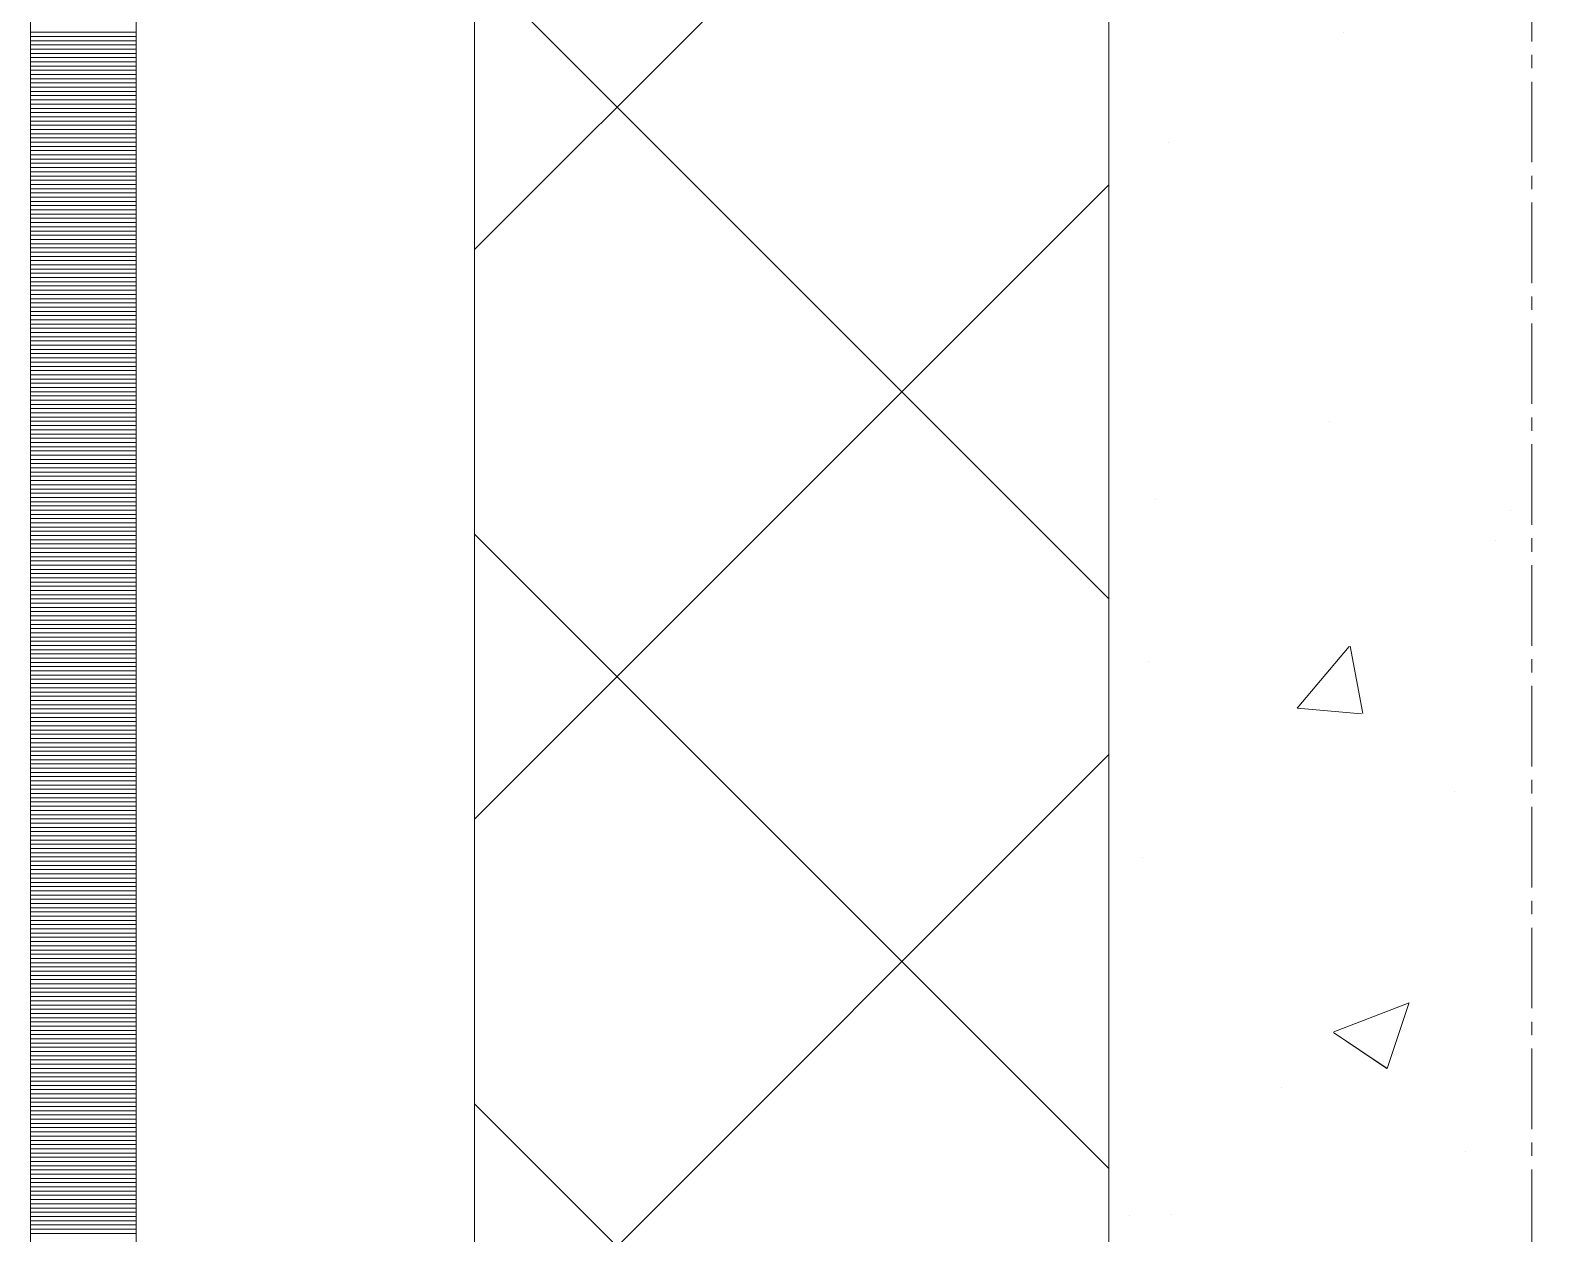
# Model space of a CAD drawing. Header units: millimetres. Extents: x 470010 to 1231400, y -134005 to 421770.
# Drawn here: x 672518.6 to 672880.4, y -9722.5 to -9438.1 of the extents above; entities that cross this region are included whole.
import ezdxf
from ezdxf.enums import TextEntityAlignment as Align

# ---------------------------------------------------------------- set-up
doc = ezdxf.new("R2010")
doc.units = ezdxf.units.MM
doc.linetypes.add('CENTER2', pattern=[28.575, 19.05, -3.175, 3.175, -3.175])
doc.linetypes.add('DASHED', pattern=[19.05, 12.7, -6.35])
doc.layers.get('Defpoints').update_dxf_attribs({"color": 140})
doc.layers.add('АР_Делит', color=120, linetype='Continuous', lineweight=0, plot=False)
for name, color, linetype, lineweight in [('АР_Стены ПЕНОблок', 52, 'Continuous', 20), ('АР_Тонкая', 254, 'Continuous', 5), ('АР_Утеплитель', 31, 'Continuous', 0), ('АР_Штриховка', 8, 'Continuous', 0)]:
    doc.layers.add(name, color=color, linetype=linetype, lineweight=lineweight)
doc.layers.add('РД_Оси_100', color=7, linetype='Continuous', lineweight=0, true_color=0x525252)
doc.styles.add('style1', font='ARIALN.TTF')

# ---------------------------------------------------------------- blocks, each defined once
blk = doc.blocks.new('СОШ_2200_АР_ОСИ_М100_28.05.24')
at = {"layer": 'АР_Делит', "color": 251, "linetype": 'DASHED', "true_color": 0x636466}
blk.add_lwpolyline([(-355, 13145), (-355, 100855), (37145, 100855), (37145, 129155), (72745, 129155), (72745, 135155), (114955, 135155), (114955, -355)], dxfattribs=at)
at = {"layer": 'РД_Оси_100', "color": 251, "linetype": 'CENTER2', "true_color": 0x636466}
blk.add_line((0, -6155), (0, 139938.679), dxfattribs=at)
blk = doc.blocks.new('A$C9108343f')
at = {"layer": 'АР_Стены ПЕНОблок', "color": 18, "linetype": 'Continuous', "lineweight": 20, "true_color": 0x000000}
blk.add_line((7054.96, 97555), (7054.96, 21355), dxfattribs=at)
at = {"layer": 'АР_Тонкая', "color": 18, "linetype": 'Continuous', "lineweight": 5, "true_color": 0x000000}
for p, q in [((6799.96, 97555), (6799.96, 21355)), ((6824.96, 97555), (6824.96, 21355)), ((6824.96, 21355), (6824.96, 97555)), ((6904.96, 21355), (6904.96, 97555))]:
    blk.add_line(p, q, dxfattribs=at)
at = {"layer": 'АР_Утеплитель', "color": 18, "linetype": 'Continuous', "lineweight": 0, "true_color": 0x000000}
for p, q in [((6904.96, 97555), (6904.96, 21355)), ((7054.96, 21355), (7054.96, 97555))]:
    blk.add_line(p, q, dxfattribs=at)
at = {"layer": 'АР_Штриховка', "color": 18, "linetype": 'Continuous', "lineweight": 0, "true_color": 0x000000}
for p, q in [((6904.96, 90876.38), (7054.96, 91026.38)), ((7054.96, 90793.81), (6904.96, 90943.81)), ((6799.96, 90927.75), (6824.96, 90927.75)), ((6799.96, 90926.75), (6824.96, 90926.75)), ((7110.44, 90927.62), (7110.44, 90927.62)), ((6799.96, 90925.75), (6824.96, 90925.75)), ((6799.96, 90924.75), (6824.96, 90924.75)), ((6799.96, 90923.75), (6824.96, 90923.75)), ((6799.96, 90922.75), (6824.96, 90922.75)), ((6799.96, 90921.75), (6824.96, 90921.75)), ((6799.96, 90920.75), (6824.96, 90920.75)), ((6799.96, 90919.75), (6824.96, 90919.75)), ((6799.96, 90918.75), (6824.96, 90918.75)), ((6799.96, 90917.75), (6824.96, 90917.75)), ((6799.96, 90916.75), (6824.96, 90916.75)), ((6799.96, 90915.75), (6824.96, 90915.75)), ((6799.96, 90914.75), (6824.96, 90914.75)), ((6799.96, 90913.75), (6824.96, 90913.75)), ((6799.96, 90912.75), (6824.96, 90912.75)), ((6799.96, 90911.75), (6824.96, 90911.75)), ((6799.96, 90910.75), (6824.96, 90910.75)), ((6799.96, 90909.75), (6824.96, 90909.75)), ((6799.96, 90908.75), (6824.96, 90908.75)), ((6799.96, 90907.75), (6824.96, 90907.75)), ((6799.96, 90906.75), (6824.96, 90906.75)), ((6799.96, 90905.75), (6824.96, 90905.75)), ((6799.96, 90904.75), (6824.96, 90904.75)), ((6799.96, 90903.75), (6824.96, 90903.75)), ((6799.96, 90902.75), (6824.96, 90902.75)), ((6799.96, 90901.75), (6824.96, 90901.75)), ((7069.09, 90901.71), (7069.09, 90901.71)), ((6799.96, 90900.75), (6824.96, 90900.75)), ((6799.96, 90899.75), (6824.96, 90899.75)), ((6799.96, 90898.75), (6824.96, 90898.75)), ((6799.96, 90897.75), (6824.96, 90897.75)), ((6799.96, 90896.75), (6824.96, 90896.75)), ((6799.96, 90895.75), (6824.96, 90895.75)), ((6799.96, 90894.75), (6824.96, 90894.75)), ((6799.96, 90893.75), (6824.96, 90893.75)), ((6799.96, 90892.75), (6824.96, 90892.75)), ((6799.96, 90891.75), (6824.96, 90891.75)), ((6799.96, 90890.75), (6824.96, 90890.75)), ((6904.96, 90741.67), (7054.96, 90891.67)), ((6799.96, 90889.75), (6824.96, 90889.75)), ((6799.96, 90888.75), (6824.96, 90888.75)), ((6799.96, 90887.75), (6824.96, 90887.75)), ((6799.96, 90886.75), (6824.96, 90886.75)), ((6799.96, 90885.75), (6824.96, 90885.75)), ((6799.96, 90884.75), (6824.96, 90884.75)), ((6799.96, 90883.75), (6824.96, 90883.75)), ((6799.96, 90882.75), (6824.96, 90882.75)), ((6799.96, 90881.75), (6824.96, 90881.75)), ((6799.96, 90880.75), (6824.96, 90880.75)), ((6799.96, 90879.75), (6824.96, 90879.75)), ((6799.96, 90878.75), (6824.96, 90878.75)), ((6799.96, 90877.75), (6824.96, 90877.75)), ((6799.96, 90876.75), (6824.96, 90876.75)), ((6799.96, 90875.75), (6824.96, 90875.75)), ((6799.96, 90874.75), (6824.96, 90874.75)), ((6799.96, 90873.75), (6824.96, 90873.75)), ((6799.96, 90872.75), (6824.96, 90872.75)), ((6799.96, 90871.75), (6824.96, 90871.75)), ((6799.96, 90870.75), (6824.96, 90870.75)), ((6799.96, 90869.75), (6824.96, 90869.75)), ((6799.96, 90868.75), (6824.96, 90868.75)), ((6799.96, 90867.75), (6824.96, 90867.75)), ((6799.96, 90866.75), (6824.96, 90866.75)), ((6799.96, 90865.75), (6824.96, 90865.75)), ((6799.96, 90864.75), (6824.96, 90864.75)), ((6799.96, 90863.75), (6824.96, 90863.75)), ((6799.96, 90862.75), (6824.96, 90862.75)), ((6799.96, 90861.75), (6824.96, 90861.75)), ((6799.96, 90860.75), (6824.96, 90860.75)), ((6799.96, 90859.75), (6824.96, 90859.75)), ((6799.96, 90858.75), (6824.96, 90858.75)), ((6799.96, 90857.75), (6824.96, 90857.75)), ((6799.96, 90856.75), (6824.96, 90856.75)), ((6799.96, 90855.75), (6824.96, 90855.75)), ((6799.96, 90854.75), (6824.96, 90854.75)), ((6799.96, 90853.75), (6824.96, 90853.75)), ((6799.96, 90852.75), (6824.96, 90852.75)), ((6799.96, 90851.75), (6824.96, 90851.75)), ((6799.96, 90850.75), (6824.96, 90850.75)), ((6799.96, 90849.75), (6824.96, 90849.75)), ((6799.96, 90848.75), (6824.96, 90848.75)), ((6799.96, 90847.75), (6824.96, 90847.75)), ((6799.96, 90846.75), (6824.96, 90846.75)), ((6799.96, 90845.75), (6824.96, 90845.75)), ((6799.96, 90844.75), (6824.96, 90844.75)), ((6799.96, 90843.75), (6824.96, 90843.75)), ((6799.96, 90842.75), (6824.96, 90842.75)), ((6799.96, 90841.75), (6824.96, 90841.75)), ((6799.96, 90840.75), (6824.96, 90840.75)), ((6799.96, 90839.75), (6824.96, 90839.75)), ((6799.96, 90838.75), (6824.96, 90838.75)), ((6799.96, 90837.75), (6824.96, 90837.75)), ((6799.96, 90836.75), (6824.96, 90836.75)), ((6799.96, 90835.75), (6824.96, 90835.75)), ((6799.96, 90834.75), (6824.96, 90834.75)), ((6799.96, 90833.75), (6824.96, 90833.75)), ((6799.96, 90832.75), (6824.96, 90832.75)), ((7107.2, 90835.81), (7107.2, 90835.81)), ((6799.96, 90831.75), (6824.96, 90831.75)), ((6799.96, 90830.75), (6824.96, 90830.75)), ((6799.96, 90829.75), (6824.96, 90829.75)), ((6799.96, 90828.75), (6824.96, 90828.75)), ((6799.96, 90827.75), (6824.96, 90827.75)), ((6799.96, 90826.75), (6824.96, 90826.75)), ((6799.96, 90825.75), (6824.96, 90825.75)), ((6799.96, 90824.75), (6824.96, 90824.75)), ((6799.96, 90823.75), (6824.96, 90823.75)), ((6799.96, 90822.75), (6824.96, 90822.75)), ((6799.96, 90821.75), (6824.96, 90821.75)), ((6799.96, 90820.75), (6824.96, 90820.75)), ((6799.96, 90819.75), (6824.96, 90819.75)), ((6799.96, 90818.75), (6824.96, 90818.75)), ((6799.96, 90817.75), (6824.96, 90817.75)), ((6799.96, 90816.75), (6824.96, 90816.75)), ((6799.96, 90815.75), (6824.96, 90815.75)), ((6799.96, 90814.75), (6824.96, 90814.75)), ((7066, 90817.16), (7066, 90817.16)), ((7149.84, 90814.6), (7149.84, 90814.6)), ((6799.96, 90813.75), (6824.96, 90813.75)), ((6799.96, 90812.75), (6824.96, 90812.75)), ((6799.96, 90811.75), (6824.96, 90811.75)), ((6799.96, 90810.75), (6824.96, 90810.75)), ((6799.96, 90809.75), (6824.96, 90809.75)), ((6799.96, 90808.75), (6824.96, 90808.75)), ((6799.96, 90807.75), (6824.96, 90807.75)), ((7054.96, 90659.1), (6904.96, 90809.1)), ((7146.42, 90807.46), (7146.42, 90807.46)), ((6799.96, 90806.75), (6824.96, 90806.75)), ((6799.96, 90805.75), (6824.96, 90805.75)), ((6799.96, 90804.75), (6824.96, 90804.75)), ((6799.96, 90803.75), (6824.96, 90803.75)), ((6799.96, 90802.75), (6824.96, 90802.75)), ((6799.96, 90801.75), (6824.96, 90801.75)), ((6799.96, 90800.75), (6824.96, 90800.75)), ((6799.96, 90799.75), (6824.96, 90799.75)), ((6799.96, 90798.75), (6824.96, 90798.75)), ((6799.96, 90797.75), (6824.96, 90797.75)), ((6799.96, 90796.75), (6824.96, 90796.75)), ((6799.96, 90795.75), (6824.96, 90795.75)), ((6799.96, 90794.75), (6824.96, 90794.75)), ((6799.96, 90793.75), (6824.96, 90793.75)), ((6799.96, 90792.75), (6824.96, 90792.75)), ((6799.96, 90791.75), (6824.96, 90791.75)), ((6799.96, 90790.75), (6824.96, 90790.75)), ((6799.96, 90789.75), (6824.96, 90789.75)), ((6799.96, 90788.75), (6824.96, 90788.75)), ((6799.96, 90787.75), (6824.96, 90787.75)), ((6799.96, 90786.75), (6824.96, 90786.75)), ((6799.96, 90785.75), (6824.96, 90785.75)), ((6799.96, 90784.75), (6824.96, 90784.75)), ((6799.96, 90783.75), (6824.96, 90783.75)), ((6799.96, 90782.75), (6824.96, 90782.75)), ((7099.52, 90767.96), (7111.76, 90782.55)), ((7114.99, 90766.68), (7112.05, 90782.6)), ((6799.96, 90781.75), (6824.96, 90781.75)), ((6799.96, 90780.75), (6824.96, 90780.75)), ((6799.96, 90779.75), (6824.96, 90779.75)), ((6799.96, 90778.75), (6824.96, 90778.75)), ((7064.39, 90779.07), (7064.39, 90779.07)), ((6799.96, 90777.75), (6824.96, 90777.75)), ((6799.96, 90776.75), (6824.96, 90776.75)), ((6799.96, 90775.75), (6824.96, 90775.75)), ((6799.96, 90774.75), (6824.96, 90774.75)), ((6799.96, 90773.75), (6824.96, 90773.75)), ((6799.96, 90772.75), (6824.96, 90772.75)), ((6799.96, 90771.75), (6824.96, 90771.75)), ((6799.96, 90770.75), (6824.96, 90770.75)), ((6799.96, 90769.75), (6824.96, 90769.75)), ((6799.96, 90768.75), (6824.96, 90768.75)), ((6799.96, 90767.75), (6824.96, 90767.75)), ((7099.52, 90767.95), (7114.7, 90766.62)), ((6799.96, 90766.75), (6824.96, 90766.75)), ((6799.96, 90765.75), (6824.96, 90765.75)), ((6799.96, 90764.75), (6824.96, 90764.75)), ((6799.96, 90763.75), (6824.96, 90763.75)), ((6799.96, 90762.75), (6824.96, 90762.75)), ((6799.96, 90761.75), (6824.96, 90761.75)), ((6799.96, 90760.75), (6824.96, 90760.75)), ((6799.96, 90759.75), (6824.96, 90759.75)), ((6799.96, 90758.75), (6824.96, 90758.75)), ((6799.96, 90757.75), (6824.96, 90757.75)), ((6799.96, 90756.75), (6824.96, 90756.75)), ((6904.96, 90606.97), (7054.96, 90756.97)), ((6799.96, 90755.75), (6824.96, 90755.75)), ((6799.96, 90754.75), (6824.96, 90754.75)), ((6799.96, 90753.75), (6824.96, 90753.75)), ((6799.96, 90752.75), (6824.96, 90752.75)), ((6799.96, 90751.75), (6824.96, 90751.75)), ((6799.96, 90750.75), (6824.96, 90750.75)), ((6799.96, 90749.75), (6824.96, 90749.75)), ((6799.96, 90748.75), (6824.96, 90748.75)), ((6799.96, 90747.75), (6824.96, 90747.75)), ((6799.96, 90746.75), (6824.96, 90746.75)), ((6799.96, 90745.75), (6824.96, 90745.75)), ((7136.58, 90748.29), (7136.58, 90748.29)), ((6799.96, 90744.75), (6824.96, 90744.75)), ((6799.96, 90743.75), (6824.96, 90743.75)), ((6799.96, 90742.75), (6824.96, 90742.75)), ((6799.96, 90741.75), (6824.96, 90741.75)), ((6799.96, 90740.75), (6824.96, 90740.75)), ((6799.96, 90739.75), (6824.96, 90739.75)), ((6799.96, 90738.75), (6824.96, 90738.75)), ((6799.96, 90737.75), (6824.96, 90737.75)), ((6799.96, 90736.75), (6824.96, 90736.75)), ((6799.96, 90735.75), (6824.96, 90735.75)), ((6799.96, 90734.75), (6824.96, 90734.75)), ((6799.96, 90733.75), (6824.96, 90733.75)), ((6799.96, 90732.75), (6824.96, 90732.75)), ((6799.96, 90731.75), (6824.96, 90731.75)), ((7062.91, 90732.6), (7062.91, 90732.6)), ((6799.96, 90730.75), (6824.96, 90730.75)), ((6799.96, 90729.75), (6824.96, 90729.75)), ((6799.96, 90728.75), (6824.96, 90728.75)), ((6799.96, 90727.75), (6824.96, 90727.75)), ((6799.96, 90726.75), (6824.96, 90726.75)), ((6799.96, 90725.75), (6824.96, 90725.75)), ((6799.96, 90724.75), (6824.96, 90724.75)), ((6799.96, 90723.75), (6824.96, 90723.75)), ((6799.96, 90722.75), (6824.96, 90722.75)), ((6799.96, 90721.75), (6824.96, 90721.75)), ((6799.96, 90720.75), (6824.96, 90720.75)), ((6799.96, 90719.75), (6824.96, 90719.75)), ((6799.96, 90718.75), (6824.96, 90718.75)), ((6799.96, 90717.75), (6824.96, 90717.75)), ((6799.96, 90716.75), (6824.96, 90716.75)), ((6799.96, 90715.75), (6824.96, 90715.75)), ((6799.96, 90714.75), (6824.96, 90714.75)), ((6799.96, 90713.75), (6824.96, 90713.75)), ((6799.96, 90712.75), (6824.96, 90712.75)), ((6799.96, 90711.75), (6824.96, 90711.75)), ((6799.96, 90710.75), (6824.96, 90710.75)), ((6799.96, 90709.75), (6824.96, 90709.75)), ((6799.96, 90708.75), (6824.96, 90708.75)), ((6799.96, 90707.75), (6824.96, 90707.75)), ((6799.96, 90706.75), (6824.96, 90706.75)), ((6799.96, 90705.75), (6824.96, 90705.75)), ((6799.96, 90704.75), (6824.96, 90704.75)), ((6799.96, 90703.75), (6824.96, 90703.75)), ((6799.96, 90702.75), (6824.96, 90702.75)), ((6799.96, 90701.75), (6824.96, 90701.75)), ((6799.96, 90700.75), (6824.96, 90700.75)), ((6799.96, 90699.75), (6824.96, 90699.75)), ((6799.96, 90698.75), (6824.96, 90698.75)), ((6799.96, 90697.75), (6824.96, 90697.75)), ((6799.96, 90696.75), (6824.96, 90696.75)), ((6799.96, 90695.75), (6824.96, 90695.75)), ((7108.17, 90691.43), (7125.96, 90698.26)), ((7120.75, 90682.74), (7125.9, 90698.09)), ((6799.96, 90694.75), (6824.96, 90694.75)), ((6799.96, 90693.75), (6824.96, 90693.75)), ((6799.96, 90692.75), (6824.96, 90692.75)), ((6799.96, 90691.75), (6824.96, 90691.75)), ((6799.96, 90690.75), (6824.96, 90690.75)), ((6799.96, 90689.75), (6824.96, 90689.75)), ((6799.96, 90688.75), (6824.96, 90688.75)), ((7108.1, 90691.27), (7120.73, 90682.75)), ((6799.96, 90687.75), (6824.96, 90687.75)), ((6799.96, 90686.75), (6824.96, 90686.75)), ((6799.96, 90685.75), (6824.96, 90685.75)), ((6799.96, 90684.75), (6824.96, 90684.75)), ((6799.96, 90683.75), (6824.96, 90683.75)), ((6799.96, 90682.75), (6824.96, 90682.75)), ((6799.96, 90681.75), (6824.96, 90681.75)), ((6799.96, 90680.75), (6824.96, 90680.75)), ((6799.96, 90679.75), (6824.96, 90679.75)), ((6799.96, 90678.75), (6824.96, 90678.75)), ((6799.96, 90677.75), (6824.96, 90677.75)), ((7095.89, 90678.35), (7095.89, 90678.35)), ((6799.96, 90676.75), (6824.96, 90676.75)), ((6799.96, 90675.75), (6824.96, 90675.75)), ((6799.96, 90674.75), (6824.96, 90674.75)), ((6799.96, 90673.75), (6824.96, 90673.75)), ((7054.96, 90524.4), (6904.96, 90674.4)), ((6799.96, 90672.75), (6824.96, 90672.75)), ((6799.96, 90671.75), (6824.96, 90671.75)), ((6799.96, 90670.75), (6824.96, 90670.75)), ((6799.96, 90669.75), (6824.96, 90669.75)), ((6799.96, 90668.75), (6824.96, 90668.75)), ((6799.96, 90667.75), (6824.96, 90667.75)), ((6799.96, 90666.75), (6824.96, 90666.75)), ((6799.96, 90665.75), (6824.96, 90665.75)), ((6799.96, 90664.75), (6824.96, 90664.75)), ((6799.96, 90663.75), (6824.96, 90663.75)), ((6799.96, 90662.75), (6824.96, 90662.75)), ((7139.36, 90663.04), (7139.36, 90663.04)), ((6799.96, 90661.75), (6824.96, 90661.75)), ((6799.96, 90660.75), (6824.96, 90660.75)), ((6799.96, 90659.75), (6824.96, 90659.75)), ((6799.96, 90658.75), (6824.96, 90658.75)), ((6799.96, 90657.75), (6824.96, 90657.75)), ((6799.96, 90656.75), (6824.96, 90656.75)), ((6799.96, 90655.75), (6824.96, 90655.75)), ((6799.96, 90654.75), (6824.96, 90654.75)), ((6799.96, 90653.75), (6824.96, 90653.75)), ((6799.96, 90652.75), (6824.96, 90652.75)), ((6799.96, 90651.75), (6824.96, 90651.75)), ((6799.96, 90650.75), (6824.96, 90650.75)), ((6799.96, 90649.75), (6824.96, 90649.75)), ((6799.96, 90648.75), (6824.96, 90648.75)), ((7059.82, 90648.05), (7059.82, 90648.05)), ((7069.76, 90648.11), (7069.76, 90648.11)), ((6799.96, 90647.75), (6824.96, 90647.75)), ((6799.96, 90646.75), (6824.96, 90646.75)), ((6799.96, 90645.75), (6824.96, 90645.75)), ((6799.96, 90644.75), (6824.96, 90644.75))]:
    blk.add_line(p, q, dxfattribs=at)
at = {"layer": 'РД_Оси_100'}
blk.add_blockref('СОШ_2200_АР_ОСИ_М100_28.05.24', (7154.96, 6755), dxfattribs=at)
at = {"layer": 'Defpoints', "color": 18, "true_color": 0x000000, "style": 'style1'}
for p in [(143949.34, 316089.12), (143974.98, 281639.5), (143890.4, 273244.71), (143839.99, 264276.81), (143967.75, 254892.38), (12251.96, 104178.14), (12382.58, 96023.14)]:
    blk.add_attdef('АР-ПОМЕЩЕНИЕ:НАИМЕНОВАНИЕ', text='', height=100, dxfattribs=at).set_placement(p, align=Align.MIDDLE)
at = {"layer": 'Defpoints', "color": 18, "true_color": 0x000000, "style": 'style1', "flags": 8}
for p in [(143951.3, 279099.09), (143848.34, 269251.11), (143875.33, 260094.25), (144049.74, 250824.7), (163419.28, 238153.36), (155897.46, 237965.97), (183037.2, 237965.97), (143342.94, 237876.19)]:
    blk.add_attdef('АР-ПОМЕЩЕНИЕ:НАИМЕНОВАНИЕ', text='', height=100, dxfattribs=at).set_placement(p, align=Align.MIDDLE)

msp = doc.modelspace()

# ---------------------------------------------------------------- linework, layer by layer
at = {"layer": 'АР_Стены ПЕНОблок', "color": 18, "linetype": 'Continuous', "lineweight": 20, "true_color": 0x000000}
msp.add_line((672773.57, -2811.242), (672773.57, -79011.242), dxfattribs=at)
at = {"layer": 'АР_Тонкая', "color": 18, "linetype": 'Continuous', "lineweight": 5, "true_color": 0x000000}
for p, q in [((672518.57, -2811.242), (672518.57, -79011.242)), ((672543.57, -2811.242), (672543.57, -79011.242)), ((672543.57, -79011.242), (672543.57, -2811.242)), ((672623.57, -79011.242), (672623.57, -2811.242))]:
    msp.add_line(p, q, dxfattribs=at)
at = {"layer": 'АР_Утеплитель', "color": 18, "linetype": 'Continuous', "lineweight": 0, "true_color": 0x000000}
for p, q in [((672623.57, -2811.242), (672623.57, -79011.242)), ((672773.57, -79011.242), (672773.57, -2811.242))]:
    msp.add_line(p, q, dxfattribs=at)
at = {"layer": 'АР_Штриховка', "color": 18, "linetype": 'Continuous', "lineweight": 0, "true_color": 0x000000}
for p, q in [((672623.57, -9489.867), (672773.57, -9339.867)), ((672773.57, -9572.434), (672623.57, -9422.434)), ((672518.57, -9438.492), (672543.57, -9438.492)), ((672518.57, -9439.492), (672543.57, -9439.492)), ((672518.57, -9440.492), (672543.57, -9440.492)), ((672518.57, -9441.492), (672543.57, -9441.492)), ((672518.57, -9442.492), (672543.57, -9442.492)), ((672518.57, -9443.492), (672543.57, -9443.492)), ((672518.57, -9444.492), (672543.57, -9444.492)), ((672518.57, -9445.492), (672543.57, -9445.492)), ((672518.57, -9446.492), (672543.57, -9446.492)), ((672518.57, -9447.492), (672543.57, -9447.492)), ((672518.57, -9448.492), (672543.57, -9448.492)), ((672518.57, -9449.492), (672543.57, -9449.492)), ((672518.57, -9450.492), (672543.57, -9450.492)), ((672518.57, -9451.492), (672543.57, -9451.492)), ((672518.57, -9452.492), (672543.57, -9452.492)), ((672518.57, -9453.492), (672543.57, -9453.492)), ((672518.57, -9454.492), (672543.57, -9454.492)), ((672518.57, -9455.492), (672543.57, -9455.492)), ((672518.57, -9456.492), (672543.57, -9456.492)), ((672518.57, -9457.492), (672543.57, -9457.492)), ((672518.57, -9458.492), (672543.57, -9458.492)), ((672518.57, -9459.492), (672543.57, -9459.492)), ((672518.57, -9460.492), (672543.57, -9460.492)), ((672518.57, -9461.492), (672543.57, -9461.492)), ((672518.57, -9462.492), (672543.57, -9462.492)), ((672518.57, -9463.492), (672543.57, -9463.492)), ((672518.57, -9464.492), (672543.57, -9464.492)), ((672518.57, -9465.492), (672543.57, -9465.492)), ((672518.57, -9466.492), (672543.57, -9466.492)), ((672518.57, -9467.492), (672543.57, -9467.492)), ((672518.57, -9468.492), (672543.57, -9468.492)), ((672518.57, -9469.492), (672543.57, -9469.492)), ((672518.57, -9470.492), (672543.57, -9470.492)), ((672518.57, -9471.492), (672543.57, -9471.492)), ((672518.57, -9472.492), (672543.57, -9472.492)), ((672518.57, -9473.492), (672543.57, -9473.492)), ((672518.57, -9474.492), (672543.57, -9474.492)), ((672623.57, -9624.571), (672773.57, -9474.571)), ((672518.57, -9475.492), (672543.57, -9475.492)), ((672518.57, -9476.492), (672543.57, -9476.492)), ((672518.57, -9477.492), (672543.57, -9477.492)), ((672518.57, -9478.492), (672543.57, -9478.492)), ((672518.57, -9479.492), (672543.57, -9479.492)), ((672518.57, -9480.492), (672543.57, -9480.492)), ((672518.57, -9481.492), (672543.57, -9481.492)), ((672518.57, -9482.492), (672543.57, -9482.492)), ((672518.57, -9483.492), (672543.57, -9483.492)), ((672518.57, -9484.492), (672543.57, -9484.492)), ((672518.57, -9485.492), (672543.57, -9485.492)), ((672518.57, -9486.492), (672543.57, -9486.492)), ((672518.57, -9487.492), (672543.57, -9487.492)), ((672518.57, -9488.492), (672543.57, -9488.492)), ((672518.57, -9489.492), (672543.57, -9489.492)), ((672518.57, -9490.492), (672543.57, -9490.492)), ((672518.57, -9491.492), (672543.57, -9491.492)), ((672518.57, -9492.492), (672543.57, -9492.492)), ((672518.57, -9493.492), (672543.57, -9493.492)), ((672518.57, -9494.492), (672543.57, -9494.492)), ((672518.57, -9495.492), (672543.57, -9495.492)), ((672518.57, -9496.492), (672543.57, -9496.492)), ((672518.57, -9497.492), (672543.57, -9497.492)), ((672518.57, -9498.492), (672543.57, -9498.492)), ((672518.57, -9499.492), (672543.57, -9499.492)), ((672518.57, -9500.492), (672543.57, -9500.492)), ((672518.57, -9501.492), (672543.57, -9501.492)), ((672518.57, -9502.492), (672543.57, -9502.492)), ((672518.57, -9503.492), (672543.57, -9503.492)), ((672518.57, -9504.492), (672543.57, -9504.492)), ((672518.57, -9505.492), (672543.57, -9505.492)), ((672518.57, -9506.492), (672543.57, -9506.492)), ((672518.57, -9507.492), (672543.57, -9507.492)), ((672518.57, -9508.492), (672543.57, -9508.492)), ((672518.57, -9509.492), (672543.57, -9509.492)), ((672518.57, -9510.492), (672543.57, -9510.492)), ((672518.57, -9511.492), (672543.57, -9511.492)), ((672518.57, -9512.492), (672543.57, -9512.492)), ((672518.57, -9513.492), (672543.57, -9513.492)), ((672518.57, -9514.492), (672543.57, -9514.492)), ((672518.57, -9515.492), (672543.57, -9515.492)), ((672518.57, -9516.492), (672543.57, -9516.492)), ((672518.57, -9517.492), (672543.57, -9517.492)), ((672518.57, -9518.492), (672543.57, -9518.492)), ((672518.57, -9519.492), (672543.57, -9519.492)), ((672518.57, -9520.492), (672543.57, -9520.492)), ((672518.57, -9521.492), (672543.57, -9521.492)), ((672518.57, -9522.492), (672543.57, -9522.492)), ((672518.57, -9523.492), (672543.57, -9523.492)), ((672518.57, -9524.492), (672543.57, -9524.492)), ((672518.57, -9525.492), (672543.57, -9525.492)), ((672518.57, -9526.492), (672543.57, -9526.492)), ((672518.57, -9527.492), (672543.57, -9527.492)), ((672518.57, -9528.492), (672543.57, -9528.492)), ((672518.57, -9529.492), (672543.57, -9529.492)), ((672518.57, -9530.492), (672543.57, -9530.492)), ((672518.57, -9531.492), (672543.57, -9531.492)), ((672518.57, -9532.492), (672543.57, -9532.492)), ((672518.57, -9533.492), (672543.57, -9533.492)), ((672518.57, -9534.492), (672543.57, -9534.492)), ((672518.57, -9535.492), (672543.57, -9535.492)), ((672518.57, -9536.492), (672543.57, -9536.492)), ((672518.57, -9537.492), (672543.57, -9537.492)), ((672518.57, -9538.492), (672543.57, -9538.492)), ((672518.57, -9539.492), (672543.57, -9539.492)), ((672518.57, -9540.492), (672543.57, -9540.492)), ((672518.57, -9541.492), (672543.57, -9541.492)), ((672518.57, -9542.492), (672543.57, -9542.492)), ((672518.57, -9543.492), (672543.57, -9543.492)), ((672518.57, -9544.492), (672543.57, -9544.492)), ((672518.57, -9545.492), (672543.57, -9545.492)), ((672518.57, -9546.492), (672543.57, -9546.492)), ((672518.57, -9547.492), (672543.57, -9547.492)), ((672518.57, -9548.492), (672543.57, -9548.492)), ((672518.57, -9549.492), (672543.57, -9549.492)), ((672518.57, -9550.492), (672543.57, -9550.492)), ((672518.57, -9551.492), (672543.57, -9551.492)), ((672518.57, -9552.492), (672543.57, -9552.492)), ((672518.57, -9553.492), (672543.57, -9553.492)), ((672518.57, -9554.492), (672543.57, -9554.492)), ((672518.57, -9555.492), (672543.57, -9555.492)), ((672518.57, -9556.492), (672543.57, -9556.492)), ((672518.57, -9557.492), (672543.57, -9557.492)), ((672773.57, -9707.138), (672623.57, -9557.138)), ((672518.57, -9558.492), (672543.57, -9558.492)), ((672518.57, -9559.492), (672543.57, -9559.492)), ((672518.57, -9560.492), (672543.57, -9560.492)), ((672518.57, -9561.492), (672543.57, -9561.492)), ((672518.57, -9562.492), (672543.57, -9562.492)), ((672518.57, -9563.492), (672543.57, -9563.492)), ((672518.57, -9564.492), (672543.57, -9564.492)), ((672518.57, -9565.492), (672543.57, -9565.492)), ((672518.57, -9566.492), (672543.57, -9566.492)), ((672518.57, -9567.492), (672543.57, -9567.492)), ((672518.57, -9568.492), (672543.57, -9568.492)), ((672518.57, -9569.492), (672543.57, -9569.492)), ((672518.57, -9570.492), (672543.57, -9570.492)), ((672518.57, -9571.492), (672543.57, -9571.492)), ((672518.57, -9572.492), (672543.57, -9572.492)), ((672518.57, -9573.492), (672543.57, -9573.492)), ((672518.57, -9574.492), (672543.57, -9574.492)), ((672518.57, -9575.492), (672543.57, -9575.492)), ((672518.57, -9576.492), (672543.57, -9576.492)), ((672518.57, -9577.492), (672543.57, -9577.492)), ((672518.57, -9578.492), (672543.57, -9578.492)), ((672518.57, -9579.492), (672543.57, -9579.492)), ((672518.57, -9580.492), (672543.57, -9580.492)), ((672518.57, -9581.492), (672543.57, -9581.492)), ((672518.57, -9582.492), (672543.57, -9582.492)), ((672518.57, -9583.492), (672543.57, -9583.492)), ((672518.57, -9584.492), (672543.57, -9584.492)), ((672518.57, -9585.492), (672543.57, -9585.492)), ((672518.57, -9586.492), (672543.57, -9586.492)), ((672818.129, -9598.286), (672830.374, -9583.693)), ((672833.602, -9599.565), (672830.666, -9583.643)), ((672518.57, -9587.492), (672543.57, -9587.492)), ((672518.57, -9588.492), (672543.57, -9588.492)), ((672518.57, -9589.492), (672543.57, -9589.492)), ((672518.57, -9590.492), (672543.57, -9590.492)), ((672518.57, -9591.492), (672543.57, -9591.492)), ((672518.57, -9592.492), (672543.57, -9592.492)), ((672518.57, -9593.492), (672543.57, -9593.492)), ((672518.57, -9594.492), (672543.57, -9594.492)), ((672518.57, -9595.492), (672543.57, -9595.492)), ((672518.57, -9596.492), (672543.57, -9596.492)), ((672518.57, -9597.492), (672543.57, -9597.492)), ((672518.57, -9598.492), (672543.57, -9598.492)), ((672518.57, -9599.492), (672543.57, -9599.492)), ((672518.57, -9600.492), (672543.57, -9600.492)), ((672518.57, -9601.492), (672543.57, -9601.492)), ((672818.129, -9598.29), (672833.311, -9599.619)), ((672518.57, -9602.492), (672543.57, -9602.492)), ((672518.57, -9603.492), (672543.57, -9603.492)), ((672518.57, -9604.492), (672543.57, -9604.492)), ((672518.57, -9605.492), (672543.57, -9605.492)), ((672518.57, -9606.492), (672543.57, -9606.492)), ((672518.57, -9607.492), (672543.57, -9607.492)), ((672518.57, -9608.492), (672543.57, -9608.492)), ((672518.57, -9609.492), (672543.57, -9609.492)), ((672518.57, -9610.492), (672543.57, -9610.492)), ((672518.57, -9611.492), (672543.57, -9611.492)), ((672518.57, -9612.492), (672543.57, -9612.492)), ((672623.57, -9759.275), (672773.57, -9609.275)), ((672518.57, -9613.492), (672543.57, -9613.492)), ((672518.57, -9614.492), (672543.57, -9614.492)), ((672518.57, -9615.492), (672543.57, -9615.492)), ((672518.57, -9616.492), (672543.57, -9616.492)), ((672518.57, -9617.492), (672543.57, -9617.492)), ((672518.57, -9618.492), (672543.57, -9618.492)), ((672518.57, -9619.492), (672543.57, -9619.492)), ((672518.57, -9620.492), (672543.57, -9620.492)), ((672518.57, -9621.492), (672543.57, -9621.492)), ((672518.57, -9622.492), (672543.57, -9622.492)), ((672518.57, -9623.492), (672543.57, -9623.492)), ((672518.57, -9624.492), (672543.57, -9624.492)), ((672518.57, -9625.492), (672543.57, -9625.492)), ((672518.57, -9626.492), (672543.57, -9626.492)), ((672518.57, -9627.492), (672543.57, -9627.492)), ((672518.57, -9628.492), (672543.57, -9628.492)), ((672518.57, -9629.492), (672543.57, -9629.492)), ((672518.57, -9630.492), (672543.57, -9630.492)), ((672518.57, -9631.492), (672543.57, -9631.492)), ((672518.57, -9632.492), (672543.57, -9632.492)), ((672518.57, -9633.492), (672543.57, -9633.492)), ((672518.57, -9634.492), (672543.57, -9634.492)), ((672518.57, -9635.492), (672543.57, -9635.492)), ((672518.57, -9636.492), (672543.57, -9636.492)), ((672518.57, -9637.492), (672543.57, -9637.492)), ((672518.57, -9638.492), (672543.57, -9638.492)), ((672518.57, -9639.492), (672543.57, -9639.492)), ((672518.57, -9640.492), (672543.57, -9640.492)), ((672518.57, -9641.492), (672543.57, -9641.492)), ((672518.57, -9642.492), (672543.57, -9642.492)), ((672518.57, -9643.492), (672543.57, -9643.492)), ((672518.57, -9644.492), (672543.57, -9644.492)), ((672518.57, -9645.492), (672543.57, -9645.492)), ((672518.57, -9646.492), (672543.57, -9646.492)), ((672518.57, -9647.492), (672543.57, -9647.492)), ((672518.57, -9648.492), (672543.57, -9648.492)), ((672518.57, -9649.492), (672543.57, -9649.492)), ((672518.57, -9650.492), (672543.57, -9650.492)), ((672518.57, -9651.492), (672543.57, -9651.492)), ((672518.57, -9652.492), (672543.57, -9652.492)), ((672518.57, -9653.492), (672543.57, -9653.492)), ((672518.57, -9654.492), (672543.57, -9654.492)), ((672518.57, -9655.492), (672543.57, -9655.492)), ((672518.57, -9656.492), (672543.57, -9656.492)), ((672518.57, -9657.492), (672543.57, -9657.492)), ((672518.57, -9658.492), (672543.57, -9658.492)), ((672518.57, -9659.492), (672543.57, -9659.492)), ((672518.57, -9660.492), (672543.57, -9660.492)), ((672518.57, -9661.492), (672543.57, -9661.492)), ((672518.57, -9662.492), (672543.57, -9662.492)), ((672518.57, -9663.492), (672543.57, -9663.492)), ((672518.57, -9664.492), (672543.57, -9664.492)), ((672518.57, -9665.492), (672543.57, -9665.492)), ((672518.57, -9666.492), (672543.57, -9666.492)), ((672518.57, -9667.492), (672543.57, -9667.492)), ((672518.57, -9668.492), (672543.57, -9668.492)), ((672518.57, -9669.492), (672543.57, -9669.492)), ((672826.784, -9674.811), (672844.568, -9667.984)), ((672839.361, -9683.502), (672844.511, -9668.153)), ((672518.57, -9670.492), (672543.57, -9670.492)), ((672518.57, -9671.492), (672543.57, -9671.492)), ((672518.57, -9672.492), (672543.57, -9672.492)), ((672518.57, -9673.492), (672543.57, -9673.492)), ((672518.57, -9674.492), (672543.57, -9674.492)), ((672518.57, -9675.492), (672543.57, -9675.492)), ((672518.57, -9676.492), (672543.57, -9676.492)), ((672518.57, -9677.492), (672543.57, -9677.492)), ((672826.71, -9674.974), (672839.344, -9683.496)), ((672518.57, -9678.492), (672543.57, -9678.492)), ((672518.57, -9679.492), (672543.57, -9679.492)), ((672518.57, -9680.492), (672543.57, -9680.492)), ((672518.57, -9681.492), (672543.57, -9681.492)), ((672518.57, -9682.492), (672543.57, -9682.492)), ((672518.57, -9683.492), (672543.57, -9683.492)), ((672518.57, -9684.492), (672543.57, -9684.492)), ((672518.57, -9685.492), (672543.57, -9685.492)), ((672518.57, -9686.492), (672543.57, -9686.492)), ((672518.57, -9687.492), (672543.57, -9687.492)), ((672518.57, -9688.492), (672543.57, -9688.492)), ((672518.57, -9689.492), (672543.57, -9689.492)), ((672518.57, -9690.492), (672543.57, -9690.492)), ((672518.57, -9691.492), (672543.57, -9691.492)), ((672773.57, -9841.841), (672623.57, -9691.841)), ((672518.57, -9692.492), (672543.57, -9692.492)), ((672518.57, -9693.492), (672543.57, -9693.492)), ((672518.57, -9694.492), (672543.57, -9694.492)), ((672518.57, -9695.492), (672543.57, -9695.492)), ((672518.57, -9696.492), (672543.57, -9696.492)), ((672518.57, -9697.492), (672543.57, -9697.492)), ((672518.57, -9698.492), (672543.57, -9698.492)), ((672518.57, -9699.492), (672543.57, -9699.492)), ((672518.57, -9700.492), (672543.57, -9700.492)), ((672518.57, -9701.492), (672543.57, -9701.492)), ((672518.57, -9702.492), (672543.57, -9702.492)), ((672518.57, -9703.492), (672543.57, -9703.492)), ((672518.57, -9704.492), (672543.57, -9704.492)), ((672518.57, -9705.492), (672543.57, -9705.492)), ((672518.57, -9706.492), (672543.57, -9706.492)), ((672518.57, -9707.492), (672543.57, -9707.492)), ((672518.57, -9708.492), (672543.57, -9708.492)), ((672518.57, -9709.492), (672543.57, -9709.492)), ((672518.57, -9710.492), (672543.57, -9710.492)), ((672518.57, -9711.492), (672543.57, -9711.492)), ((672518.57, -9712.492), (672543.57, -9712.492)), ((672518.57, -9713.492), (672543.57, -9713.492)), ((672518.57, -9714.492), (672543.57, -9714.492)), ((672518.57, -9715.492), (672543.57, -9715.492)), ((672518.57, -9716.492), (672543.57, -9716.492)), ((672518.57, -9717.492), (672543.57, -9717.492)), ((672518.57, -9718.492), (672543.57, -9718.492)), ((672518.57, -9719.492), (672543.57, -9719.492)), ((672518.57, -9720.492), (672543.57, -9720.492)), ((672518.57, -9721.492), (672543.57, -9721.492)), ((672518.57, -9722.492), (672543.57, -9722.492))]:
    msp.add_line(p, q, dxfattribs=at)

# ---------------------------------------------------------------- block references
msp.add_blockref('A$C9108343f', (665718.612, -100366.242))
at = {"layer": 'РД_Оси_100'}
msp.add_blockref('СОШ_2200_АР_ОСИ_М100_28.05.24', (672873.57, -93611.242), dxfattribs=at)

doc.saveas('drawing.dxf')
